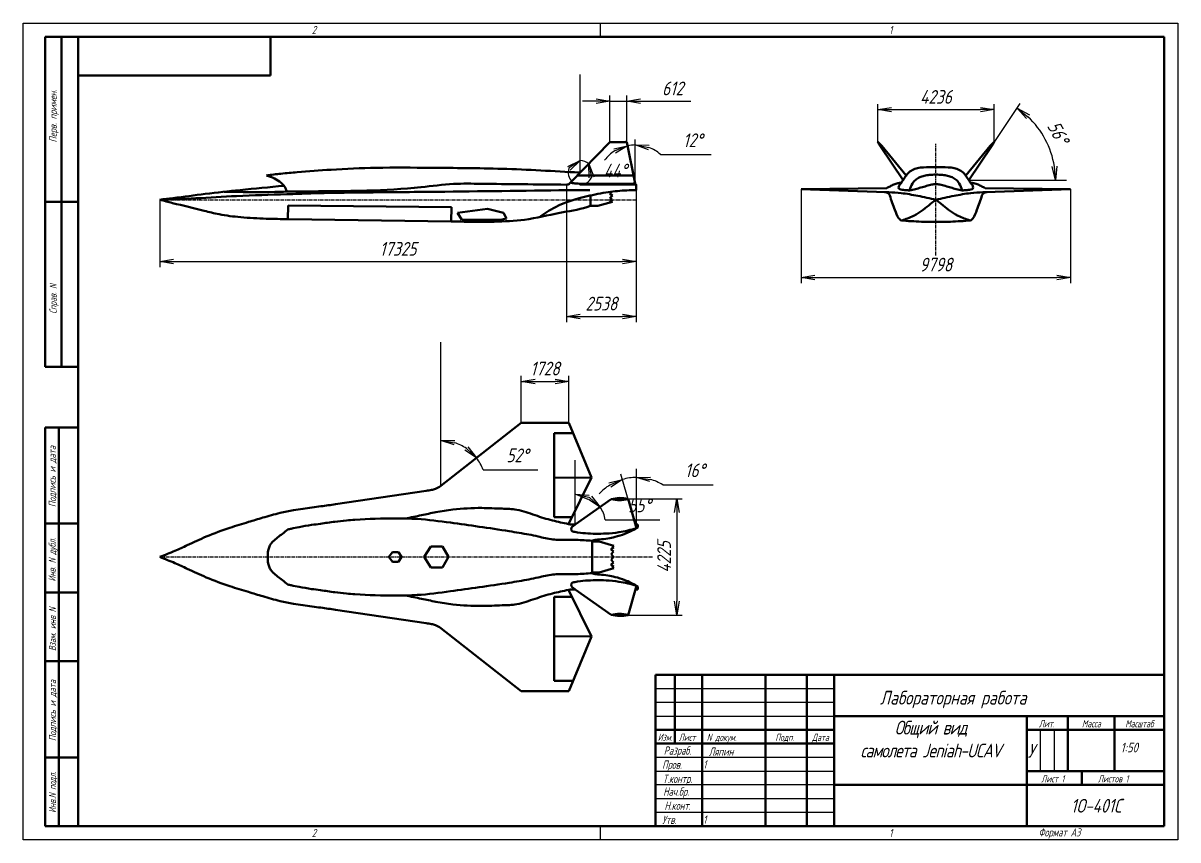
# Model space of a CAD drawing. Header units: millimetres. Extents: x 0 to 1932156, y -475559 to 1027176.
# Drawn here: x 5991.7 to 6411.7, y 36636.8 to 36933.8 of the extents above; entities that cross this region are included whole.
import ezdxf
from ezdxf.enums import TextEntityAlignment as Align

# ---------------------------------------------------------------- set-up
doc = ezdxf.new("R2010")
doc.units = ezdxf.units.MM
doc.linetypes.add('CENTER', pattern=[2, 1.25, -0.25, 0.25, -0.25])
for name, color, linetype, lineweight in [('_axes (Оси)', 6, 'CENTER', 30), ('_basic (Основной)', 4, 'Continuous', 60), ('_contour (Тонкий)', 7, 'Continuous', 30), ('_remote (Тонкий)', 9, 'Continuous', 30), ('_text (Надписи)', 2, 'Continuous', 30)]:
    doc.layers.add(name, color=color, linetype=linetype, lineweight=lineweight)
doc.styles.add('ESKD', font='eskd.shx', dxfattribs={"oblique": 15, "height": 5})
doc.dimstyles.new('ESKD', dxfattribs={"dimtxt": 5, "dimasz": 5, "dimexe": 2, "dimexo": 0, "dimgap": 2, "dimtad": 1, "dimtoh": 1, "dimzin": 12, "dimdsep": 46, "dimtxsty": 'ESKD', "dimblk1": 'OPEN', "dimblk2": 'OPEN', "dimsah": 1, "dimcen": 5, "dimclrd": 256, "dimclre": 256, "dimclrt": 2, "dimadec": 0, "dimazin": 0, "dimtfac": 1, "dimtmove": 0, "dimatfit": 3, "dimldrblk": 'OPEN', "dimfxl": 1, "dimtolj": 1, "dimtzin": 12, "dimlwd": -1, "dimlwe": -1, "dimarcsym": 0})

# ---------------------------------------------------------------- blocks, each defined once
blk = doc.blocks.new('_OPEN')
at = {"color": 0, "linetype": 'ByBlock'}
for p, q in [((-1, 0.167), (0, 0)), ((0, 0), (-1, -0.167)), ((0, 0), (-1, 0))]:
    blk.add_line(p, q, dxfattribs=at)
blk = doc.blocks.new('*D205')
at = {"layer": '_contour (Тонкий)', "transparency": 33554687}
for p, q in [((6214.72, 36873.12), (6214.72, 36845.11)), ((6041.47, 36869.61), (6041.47, 36845.11)), ((6046.47, 36847.11), (6209.72, 36847.11))]:
    blk.add_line(p, q, dxfattribs=at)
at = {"layer": 'Defpoints', "color": 0, "transparency": 33554687}
for p in [(6214.72, 36873.12), (6041.47, 36869.61), (6214.72, 36847.11)]:
    blk.add_point(p, dxfattribs=at)
at = {"layer": '_contour (Тонкий)', "transparency": 33554687, "xscale": 5, "yscale": 5, "zscale": 5, "rotation": 180}
blk.add_blockref('_OPEN', (6041.47, 36847.11), dxfattribs=at)
at = {"layer": '_contour (Тонкий)', "transparency": 33554687, "xscale": 5, "yscale": 5, "zscale": 5}
blk.add_blockref('_OPEN', (6214.72, 36847.11), dxfattribs=at)
at = {"layer": '_contour (Тонкий)', "color": 2, "transparency": 33554687, "insert": (6128.1, 36851.74), "char_height": 5, "attachment_point": 5, "style": 'ESKD'}
blk.add_mtext('\\A1;17325', dxfattribs=at)
blk = doc.blocks.new('*D206')
at = {"layer": '_contour (Тонкий)', "transparency": 33554687}
for p, q in [((6189.34, 36875.07), (6189.34, 36825.11)), ((6214.72, 36847.11), (6214.72, 36825.11)), ((6194.34, 36827.11), (6209.72, 36827.11))]:
    blk.add_line(p, q, dxfattribs=at)
at = {"layer": 'Defpoints', "color": 0, "transparency": 33554687}
for p in [(6189.34, 36875.07), (6214.72, 36847.11), (6214.72, 36827.11)]:
    blk.add_point(p, dxfattribs=at)
at = {"layer": '_contour (Тонкий)', "transparency": 33554687, "xscale": 5, "yscale": 5, "zscale": 5, "rotation": 180}
blk.add_blockref('_OPEN', (6189.34, 36827.11), dxfattribs=at)
at = {"layer": '_contour (Тонкий)', "transparency": 33554687, "xscale": 5, "yscale": 5, "zscale": 5}
blk.add_blockref('_OPEN', (6214.72, 36827.11), dxfattribs=at)
at = {"layer": '_contour (Тонкий)', "color": 2, "transparency": 33554687, "insert": (6202.03, 36831.82), "char_height": 5, "attachment_point": 5, "style": 'ESKD'}
blk.add_mtext('\\A1;2538', dxfattribs=at)
blk = doc.blocks.new('*D209')
at = {"layer": '_contour (Тонкий)', "transparency": 33554687}
for p, q in [((6302.52, 36890.68), (6302.52, 36904.36)), ((6307.52, 36902.36), (6339.88, 36902.36)), ((6344.88, 36890.68), (6344.88, 36904.36))]:
    blk.add_line(p, q, dxfattribs=at)
at = {"layer": 'Defpoints', "color": 0, "transparency": 33554687}
for p in [(6344.88, 36902.36), (6302.52, 36890.68), (6344.88, 36890.68)]:
    blk.add_point(p, dxfattribs=at)
at = {"layer": '_contour (Тонкий)', "transparency": 33554687, "xscale": 5, "yscale": 5, "zscale": 5, "rotation": 180}
blk.add_blockref('_OPEN', (6302.52, 36902.36), dxfattribs=at)
at = {"layer": '_contour (Тонкий)', "transparency": 33554687, "xscale": 5, "yscale": 5, "zscale": 5}
blk.add_blockref('_OPEN', (6344.88, 36902.36), dxfattribs=at)
at = {"layer": '_contour (Тонкий)', "color": 2, "transparency": 33554687, "insert": (6323.7, 36906.99), "char_height": 5, "attachment_point": 5, "style": 'ESKD'}
blk.add_mtext('\\A1;4236', dxfattribs=at)
blk = doc.blocks.new('*D212')
at = {"layer": '_contour (Тонкий)', "transparency": 33554687}
for p, q in [((6274.71, 36873.4), (6274.71, 36839.3)), ((6372.69, 36873.4), (6372.69, 36839.3)), ((6279.71, 36841.3), (6367.69, 36841.3))]:
    blk.add_line(p, q, dxfattribs=at)
at = {"layer": 'Defpoints', "color": 0, "transparency": 33554687}
for p in [(6274.71, 36873.4), (6372.69, 36873.4), (6372.69, 36841.3)]:
    blk.add_point(p, dxfattribs=at)
at = {"layer": '_contour (Тонкий)', "transparency": 33554687, "xscale": 5, "yscale": 5, "zscale": 5, "rotation": 180}
blk.add_blockref('_OPEN', (6274.71, 36841.3), dxfattribs=at)
at = {"layer": '_contour (Тонкий)', "transparency": 33554687, "xscale": 5, "yscale": 5, "zscale": 5}
blk.add_blockref('_OPEN', (6372.69, 36841.3), dxfattribs=at)
at = {"layer": '_contour (Тонкий)', "color": 2, "transparency": 33554687, "insert": (6323.7, 36846), "char_height": 5, "attachment_point": 5, "style": 'ESKD'}
blk.add_mtext('\\A1;9798', dxfattribs=at)
blk = doc.blocks.new('*D215')
at = {"layer": '_contour (Тонкий)', "transparency": 33554687}
for p, q in [((6211.72, 36760.82), (6231.43, 36760.82)), ((6229.43, 36755.82), (6229.43, 36723.57)), ((6211.72, 36718.57), (6231.43, 36718.57))]:
    blk.add_line(p, q, dxfattribs=at)
at = {"layer": 'Defpoints', "color": 0, "transparency": 33554687}
for p in [(6211.72, 36760.82), (6211.72, 36718.57), (6229.43, 36718.57)]:
    blk.add_point(p, dxfattribs=at)
at = {"layer": '_contour (Тонкий)', "transparency": 33554687, "xscale": 5, "yscale": 5, "zscale": 5}
for p, rotation in [((6229.43, 36760.82), 90), ((6229.43, 36718.57), 270)]:
    blk.add_blockref('_OPEN', p, dxfattribs=dict(at, rotation=rotation))
at = {"layer": '_contour (Тонкий)', "color": 2, "transparency": 33554687, "insert": (6224.83, 36739.7), "char_height": 5, "attachment_point": 5, "rotation": 90, "style": 'ESKD'}
blk.add_mtext('\\A1;4225', dxfattribs=at)
blk = doc.blocks.new('*D218')
at = {"layer": '_contour (Тонкий)', "transparency": 33554687}
for p, q in [((6172.9, 36788.53), (6172.9, 36805.53)), ((6190.18, 36788.53), (6190.18, 36805.53)), ((6177.9, 36803.53), (6185.18, 36803.53))]:
    blk.add_line(p, q, dxfattribs=at)
at = {"layer": 'Defpoints', "color": 0, "transparency": 33554687}
for p in [(6190.18, 36803.53), (6172.9, 36788.53), (6190.18, 36788.53)]:
    blk.add_point(p, dxfattribs=at)
at = {"layer": '_contour (Тонкий)', "transparency": 33554687, "xscale": 5, "yscale": 5, "zscale": 5, "rotation": 180}
blk.add_blockref('_OPEN', (6172.9, 36803.53), dxfattribs=at)
at = {"layer": '_contour (Тонкий)', "transparency": 33554687, "xscale": 5, "yscale": 5, "zscale": 5}
blk.add_blockref('_OPEN', (6190.18, 36803.53), dxfattribs=at)
at = {"layer": '_contour (Тонкий)', "color": 2, "transparency": 33554687, "insert": (6181.54, 36808.21), "char_height": 5, "attachment_point": 5, "style": 'ESKD'}
blk.add_mtext('\\A1;1728', dxfattribs=at)
blk = doc.blocks.new('*D221')
at = {"layer": '_contour (Тонкий)', "transparency": 33554687}
for p, q in [((6200.16, 36905.48), (6195.16, 36905.48)), ((6205.16, 36890.48), (6205.16, 36907.48)), ((6205.16, 36905.48), (6211.28, 36905.48)), ((6211.28, 36890.48), (6211.28, 36907.48)), ((6216.28, 36905.48), (6234.62, 36905.48))]:
    blk.add_line(p, q, dxfattribs=at)
at = {"layer": 'Defpoints', "color": 0, "transparency": 33554687}
for p in [(6211.28, 36905.48), (6205.16, 36890.48), (6211.28, 36890.48)]:
    blk.add_point(p, dxfattribs=at)
at = {"layer": '_contour (Тонкий)', "transparency": 33554687, "xscale": 5, "yscale": 5, "zscale": 5}
blk.add_blockref('_OPEN', (6205.16, 36905.48), dxfattribs=at)
at = {"layer": '_contour (Тонкий)', "transparency": 33554687, "xscale": 5, "yscale": 5, "zscale": 5, "rotation": 180}
blk.add_blockref('_OPEN', (6211.28, 36905.48), dxfattribs=at)
at = {"layer": '_contour (Тонкий)', "color": 2, "transparency": 33554687, "insert": (6227.95, 36910.08), "char_height": 5, "attachment_point": 5, "style": 'ESKD'}
blk.add_mtext('\\A1;612', dxfattribs=at)
blk = doc.blocks.new('*D222')
at = {"layer": '_contour (Тонкий)', "transparency": 33554687}
for p, q in [((6343.9, 36888.98), (6354.37, 36904.54)), ((6350.47, 36876.71), (6369.19, 36876.71))]:
    blk.add_line(p, q, dxfattribs=at)
blk.add_arc((6335.65, 36876.71), 31.54, 9.0931, 46.9753, dxfattribs=at)
at = {"layer": '_contour (Тонкий)', "transparency": 33554687, "xscale": 5, "yscale": 5, "zscale": 5}
for p, rotation in [((6353.25, 36902.88), 141.5218392590569), ((6367.19, 36876.71), 274.5465347212844)]:
    blk.add_blockref('_OPEN', p, dxfattribs=dict(at, rotation=rotation))
at = {"layer": '_contour (Тонкий)', "color": 2, "transparency": 33554687, "insert": (6368.14, 36894.01), "char_height": 5, "attachment_point": 5, "rotation": 298.0342, "style": 'ESKD'}
blk.add_mtext('\\A1;56%%d', dxfattribs=at)
blk = doc.blocks.new('*D223')
at = {"layer": '_contour (Тонкий)', "transparency": 33554687}
for p, q in [((6194.37, 36879.68), (6194.37, 36885.88)), ((6194.53, 36879.62), (6198.86, 36884.05)), ((6194.21, 36875.04), (6215.07, 36875.04))]:
    blk.add_line(p, q, dxfattribs=at)
for start, end in [(158.9124, 227.8249), (45.6324, 90), (267.8075, 336.7199)]:
    blk.add_arc((6194.37, 36879.46), 4.42, start, end, dxfattribs=at)
at = {"layer": '_contour (Тонкий)', "transparency": 33554687, "xscale": 5, "yscale": 5, "zscale": 5}
for p, rotation in [((6194.37, 36883.88), 34.45621698751221), ((6197.46, 36882.62), 101.1761427981095)]:
    blk.add_blockref('_OPEN', p, dxfattribs=dict(at, rotation=rotation))
at = {"layer": '_contour (Тонкий)', "color": 2, "transparency": 33554687, "insert": (6207.14, 36880.21), "char_height": 5, "attachment_point": 5, "style": 'ESKD'}
blk.add_mtext('\\A1;44%%d', dxfattribs=at)
blk = doc.blocks.new('*D224')
at = {"layer": '_contour (Тонкий)', "transparency": 33554687}
for p, q in [((6214.23, 36876.17), (6211.13, 36891.18)), ((6214.37, 36876.18), (6214.37, 36891.51)), ((6223.59, 36886.06), (6241.95, 36886.06))]:
    blk.add_line(p, q, dxfattribs=at)
for start, end in [(90, 101.6557), (48.9325, 69.4663), (122.1895, 142.7232)]:
    blk.add_arc((6214.37, 36875.48), 14.03, start, end, dxfattribs=at)
at = {"layer": '_contour (Тонкий)', "transparency": 33554687, "xscale": 5, "yscale": 5, "zscale": 5}
for p, rotation in [((6211.54, 36889.22), 21.92260021602141), ((6214.37, 36889.51), 169.7331289301218)]:
    blk.add_blockref('_OPEN', p, dxfattribs=dict(at, rotation=rotation))
at = {"layer": '_contour (Тонкий)', "color": 2, "transparency": 33554687, "insert": (6235.27, 36891.23), "char_height": 5, "attachment_point": 5, "style": 'ESKD'}
blk.add_mtext('\\A1;12%%d', dxfattribs=at)
blk = doc.blocks.new('*D225')
at = {"layer": '_contour (Тонкий)', "transparency": 33554687}
for p, q in [((6192.55, 36752.08), (6192.55, 36764.55)), ((6193, 36751.84), (6203.23, 36758.99)), ((6203.45, 36753.2), (6223.31, 36753.2))]:
    blk.add_line(p, q, dxfattribs=at)
for start, end in [(61.1727, 63.7904), (8.7535, 34.9631)]:
    blk.add_arc((6192.55, 36751.53), 11.03, start, end, dxfattribs=at)
at = {"layer": '_contour (Тонкий)', "transparency": 33554687, "xscale": 5, "yscale": 5, "zscale": 5}
for p, rotation in [((6192.55, 36762.55), 166.8952018468211), ((6201.59, 36757.85), 318.0678832730409)]:
    blk.add_blockref('_OPEN', p, dxfattribs=dict(at, rotation=rotation))
at = {"layer": '_contour (Тонкий)', "color": 2, "transparency": 33554687, "insert": (6215.88, 36758.47), "char_height": 5, "attachment_point": 5, "style": 'ESKD'}
blk.add_mtext('\\A1;55%%d', dxfattribs=at)
blk = doc.blocks.new('*D226')
at = {"layer": '_contour (Тонкий)', "transparency": 33554687}
for p, q in [((6214.56, 36751.03), (6209.12, 36769.79)), ((6214.81, 36751.06), (6214.81, 36770.6)), ((6224.36, 36765.94), (6242.72, 36765.94))]:
    blk.add_line(p, q, dxfattribs=at)
for start, end in [(90, 106.1547), (58.8686, 74.4343), (121.7204, 137.2861)]:
    blk.add_arc((6214.81, 36750.14), 18.46, start, end, dxfattribs=at)
at = {"layer": '_contour (Тонкий)', "transparency": 33554687, "xscale": 5, "yscale": 5, "zscale": 5}
for p, rotation in [((6209.68, 36767.87), 23.93757911955054), ((6214.81, 36768.6), 172.2171455192937)]:
    blk.add_blockref('_OPEN', p, dxfattribs=dict(at, rotation=rotation))
at = {"layer": '_contour (Тонкий)', "color": 2, "transparency": 33554687, "insert": (6236.04, 36771.21), "char_height": 5, "attachment_point": 5, "style": 'ESKD'}
blk.add_mtext('\\A1;16%%d', dxfattribs=at)
blk = doc.blocks.new('*D228')
at = {"layer": '_contour (Тонкий)', "transparency": 33554687}
for p, q in [((6143.68, 36766.41), (6143.68, 36784.01)), ((6144.33, 36766.09), (6158.17, 36776.97)), ((6159.05, 36771.38), (6178.92, 36771.38))]:
    blk.add_line(p, q, dxfattribs=at)
for start, end in [(55.6478, 72.4942), (20.6363, 38.142)]:
    blk.add_arc((6143.68, 36765.58), 16.43, start, end, dxfattribs=at)
at = {"layer": '_contour (Тонкий)', "transparency": 33554687, "xscale": 5, "yscale": 5, "zscale": 5}
for p, rotation in [((6143.68, 36782.01), 171.2471226855186), ((6156.6, 36775.73), 316.8949250072977)]:
    blk.add_blockref('_OPEN', p, dxfattribs=dict(at, rotation=rotation))
at = {"layer": '_contour (Тонкий)', "color": 2, "transparency": 33554687, "insert": (6171.49, 36776.65), "char_height": 5, "attachment_point": 5, "style": 'ESKD'}
blk.add_mtext('\\A1;52%%d', dxfattribs=at)

msp = doc.modelspace()

# ---------------------------------------------------------------- linework, layer by layer
at = {"layer": '_axes (Оси)', "transparency": 33554687}
for p, q in [((6323.697, 36849.348), (6323.697, 36889.877)), ((6041.47, 36869.613), (6214.805, 36869.613)), ((6041.47, 36739.696), (6220.635, 36739.696))]:
    msp.add_line(p, q, dxfattribs=at)
at = {"layer": '_basic (Основной)', "transparency": 33554687}
for p, q in [((5999.714, 36928.823), (6011.714, 36928.823)), ((5999.714, 36808.823), (5999.714, 36928.823)), ((6005.714, 36928.823), (6005.714, 36808.823)), ((6011.714, 36641.823), (6011.714, 36928.823)), ((6011.714, 36928.823), (6406.714, 36928.823)), ((6081.714, 36914.823), (6081.714, 36928.823)), ((6406.714, 36928.823), (6406.714, 36641.823)), ((6011.714, 36914.823), (6081.714, 36914.823)), ((6190.819, 36875.823), (6205.156, 36890.481)), ((6205.156, 36890.481), (6211.278, 36890.481)), ((6211.278, 36890.481), (6214.371, 36875.483)), ((6302.519, 36890.68), (6303.494, 36888.976)), ((6302.519, 36890.68), (6303.982, 36889.187)), ((6303.494, 36888.976), (6311.747, 36876.709)), ((6303.982, 36889.187), (6312.87, 36878.387)), ((6343.413, 36889.187), (6334.525, 36878.387)), ((6343.901, 36888.976), (6335.648, 36876.709)), ((6344.876, 36890.68), (6343.413, 36889.187)), ((6344.876, 36890.68), (6343.901, 36888.976)), ((6193.314, 36878.374), (6213.775, 36878.374)), ((6189.52, 36873.099), (6197.863, 36873.099)), ((6205.079, 36871.713), (6205.869, 36872.532)), ((6214.371, 36875.483), (6214.72, 36875.058)), ((6214.72, 36875.058), (6214.72, 36873.12)), ((6305.808, 36873.843), (6274.71, 36873.398)), ((6274.71, 36873.398), (6305.521, 36872.385)), ((6341.587, 36873.843), (6372.685, 36873.398)), ((6372.685, 36873.398), (6341.874, 36872.385)), ((5999.714, 36868.823), (6011.714, 36868.823)), ((6198.041, 36867.322), (6198.041, 36871.126)), ((6200.766, 36867.322), (6206.021, 36868.877)), ((6205.022, 36869.145), (6205.988, 36869.698)), ((6206.021, 36868.877), (6205.022, 36869.145)), ((6206.059, 36871.16), (6205.079, 36871.713)), ((6205.15, 36870.124), (6206.059, 36871.16)), ((6205.988, 36869.698), (6205.15, 36870.124)), ((6088.084, 36867.511), (6088.009, 36862.535)), ((6147.467, 36866.939), (6088.084, 36867.511)), ((6147.467, 36866.939), (6147.387, 36861.645)), ((6160.612, 36866.3), (6149.648, 36864.834)), ((6149.648, 36864.834), (6151.298, 36862.233)), ((6166.479, 36864.798), (6160.612, 36866.3)), ((6167.58, 36862.819), (6166.479, 36864.798)), ((6198.041, 36867.322), (6200.766, 36867.322)), ((6088.284, 36862.531), (6147.414, 36861.645)), ((6151.298, 36862.233), (6165.343, 36862.233)), ((6165.343, 36862.233), (6167.58, 36862.819)), ((5999.714, 36808.823), (6011.714, 36808.823)), ((6143.68, 36765.585), (6172.902, 36788.533)), ((6172.902, 36788.533), (6190.179, 36788.533)), ((6190.179, 36788.533), (6198.436, 36768.559)), ((6011.714, 36786.823), (5999.714, 36786.823)), ((5999.714, 36641.823), (5999.714, 36786.823)), ((6004.714, 36786.823), (6004.714, 36641.823)), ((6184.892, 36784.742), (6184.892, 36754.213)), ((6184.892, 36784.742), (6191.746, 36784.742)), ((6184.892, 36768.453), (6198.436, 36768.559)), ((6198.436, 36768.559), (6190.085, 36751.661)), ((6105.391, 36758.891), (6138.361, 36763.784)), ((6192.551, 36751.527), (6205.641, 36760.68)), ((6211.719, 36760.822), (6214.814, 36750.14)), ((6184.892, 36754.213), (6191.346, 36754.213)), ((5999.714, 36751.823), (6011.714, 36751.823)), ((6215.269, 36751.5), (6214.419, 36751.5)), ((6214.814, 36750.14), (6215.269, 36750.383)), ((6215.269, 36750.383), (6215.269, 36751.5)), ((6139.958, 36743.527), (6137.537, 36739.696)), ((6144.273, 36743.527), (6139.958, 36743.527)), ((6146.475, 36739.696), (6144.273, 36743.527)), ((6198.627, 36745.587), (6198.627, 36739.696)), ((6198.627, 36745.346), (6201.178, 36745.346)), ((6201.178, 36745.346), (6206.577, 36743.744)), ((6206.507, 36743.152), (6205.515, 36742.543)), ((6205.515, 36742.543), (6206.455, 36741.689)), ((6206.455, 36741.689), (6205.544, 36740.686)), ((6206.577, 36743.744), (6205.933, 36743.466)), ((6205.933, 36743.466), (6206.507, 36743.152)), ((6126.058, 36741.448), (6124.686, 36739.696)), ((6126.058, 36737.944), (6124.686, 36739.696)), ((6128.231, 36741.448), (6126.058, 36741.448)), ((6128.231, 36737.944), (6126.058, 36737.944)), ((6129.317, 36739.696), (6128.231, 36741.448)), ((6129.317, 36739.696), (6128.231, 36737.944)), ((6139.958, 36735.865), (6137.537, 36739.696)), ((6146.475, 36739.696), (6144.273, 36735.865)), ((6198.627, 36733.805), (6198.627, 36739.696)), ((6205.515, 36736.849), (6206.455, 36737.703)), ((6205.544, 36740.686), (6206.484, 36739.696)), ((6205.544, 36738.706), (6206.484, 36739.696)), ((6206.455, 36737.703), (6205.544, 36738.706)), ((6144.273, 36735.865), (6139.958, 36735.865)), ((6198.627, 36734.046), (6201.178, 36734.046)), ((6201.178, 36734.046), (6206.577, 36735.648)), ((6206.507, 36736.24), (6205.515, 36736.849)), ((6205.933, 36735.926), (6206.507, 36736.24)), ((6206.577, 36735.648), (6205.933, 36735.926)), ((6211.719, 36718.57), (6214.814, 36729.252)), ((6214.814, 36729.252), (6215.269, 36729.009)), ((6215.269, 36729.009), (6215.269, 36727.892)), ((6011.714, 36726.823), (5999.714, 36726.823)), ((6184.892, 36694.65), (6184.892, 36725.179)), ((6184.892, 36725.179), (6191.346, 36725.179)), ((6198.436, 36710.833), (6190.085, 36727.731)), ((6192.551, 36727.865), (6205.641, 36718.712)), ((6215.269, 36727.892), (6214.419, 36727.892)), ((6105.391, 36720.501), (6138.361, 36715.608)), ((6143.68, 36713.807), (6172.902, 36690.859)), ((6184.892, 36710.939), (6198.436, 36710.833)), ((6190.179, 36690.859), (6198.436, 36710.833)), ((5999.714, 36701.823), (6011.714, 36701.823)), ((6286.714, 36641.823), (6286.714, 36696.823)), ((6184.892, 36694.65), (6191.746, 36694.65)), ((6172.902, 36690.859), (6190.179, 36690.859)), ((6011.714, 36666.823), (5999.714, 36666.823)), ((5999.714, 36641.823), (6011.714, 36641.823)), ((6406.714, 36641.823), (6011.714, 36641.823))]:
    msp.add_line(p, q, dxfattribs=at)
at = {"layer": '_basic (Основной)', "linetype": 'Continuous', "transparency": 33554687}
for p, q in [((6221.714, 36696.823), (6406.714, 36696.823)), ((6221.714, 36641.823), (6221.714, 36696.823)), ((6228.714, 36671.823), (6228.714, 36696.823)), ((6238.714, 36696.823), (6238.714, 36641.823)), ((6261.714, 36641.823), (6261.714, 36696.823)), ((6276.714, 36696.823), (6276.714, 36641.823)), ((6406.714, 36681.823), (6286.714, 36681.823)), ((6356.714, 36681.823), (6356.714, 36641.823)), ((6371.714, 36681.823), (6371.714, 36661.823)), ((6388.714, 36661.823), (6388.714, 36681.823)), ((6286.714, 36676.823), (6221.714, 36676.823)), ((6356.714, 36676.823), (6406.714, 36676.823)), ((6221.714, 36671.823), (6286.714, 36671.823)), ((6406.714, 36661.823), (6356.714, 36661.823)), ((6376.714, 36656.823), (6376.714, 36661.823)), ((6286.714, 36656.823), (6406.714, 36656.823))]:
    msp.add_line(p, q, dxfattribs=at)
at = {"layer": '_basic (Основной)', "transparency": 33554687}
for points, knots in [([(6080.238, 36878.44), (6081.992, 36878.66), (6085.704, 36879.126), (6093.528, 36879.806), (6105.043, 36880.663), (6121.233, 36881.409), (6141.991, 36881.17), (6166.668, 36881.054), (6184.69, 36880.017), (6194.057, 36879.477)], [0, 0, 0, 0, 397.6232882, 841.6134276, 1766.8448192, 2995.8683909, 4486.5198794, 6436.691175, 8547.3815999, 8547.3815999, 8547.3815999, 8547.3815999]), ([(6323.697, 36881.491), (6322.2, 36881.482), (6319.959, 36881.468), (6317.059, 36881.179), (6315.031, 36880.48), (6312.889, 36878.778), (6311.777, 36876.578), (6310.69, 36875.259), (6310.43, 36874.943)], [0, 0, 0, 0, 337.021132, 504.0672762, 653.6636831, 813.1165167, 1105.8378047, 1197.6740879, 1197.6740879, 1197.6740879, 1197.6740879]), ([(6323.697, 36881.491), (6325.195, 36881.482), (6327.436, 36881.468), (6330.336, 36881.179), (6332.364, 36880.48), (6334.506, 36878.778), (6335.618, 36876.578), (6336.705, 36875.259), (6336.965, 36874.943)], [0, 0, 0, 0, 337.021132, 504.0672762, 653.6636831, 813.1165167, 1105.8378047, 1197.6740879, 1197.6740879, 1197.6740879, 1197.6740879]), ([(6087.537, 36872.546), (6087.434, 36872.965), (6087.122, 36874.224), (6085.508, 36875.905), (6083.122, 36877.457), (6081.232, 36878.101), (6080.238, 36878.44)], [0, 0, 0, 0, 96.2096747, 289.0193804, 500.9330425, 735.9447388, 735.9447388, 735.9447388, 735.9447388]), ([(6323.697, 36878.727), (6322.894, 36878.719), (6321.469, 36878.705), (6319.495, 36878.345), (6317.787, 36877.835), (6316.277, 36876.913), (6314.87, 36875.308), (6314.4, 36873.848), (6314.113, 36872.959)], [0, 0, 0, 0, 180.4282935, 320.0790232, 450.1799541, 579.4000273, 712.8585125, 920.4980314, 920.4980314, 920.4980314, 920.4980314]), ([(6323.697, 36878.727), (6324.501, 36878.719), (6325.926, 36878.705), (6327.9, 36878.345), (6329.608, 36877.835), (6331.118, 36876.913), (6332.525, 36875.308), (6332.995, 36873.848), (6333.282, 36872.959)], [0, 0, 0, 0, 180.4282935, 320.0790232, 450.1799541, 579.4000273, 712.8585125, 920.4980314, 920.4980314, 920.4980314, 920.4980314]), ([(6041.47, 36869.613), (6043.048, 36869.804), (6048.557, 36870.472), (6058.272, 36871.788), (6071.717, 36873.267), (6081.24, 36874.165), (6086.528, 36874.663)], [0, 0, 0, 0, 357.4988682, 1248.5382719, 2205.8034807, 3400.7276351, 3400.7276351, 3400.7276351, 3400.7276351]), ([(6087.537, 36872.546), (6086.109, 36872.497), (6078.563, 36872.238), (6071.012, 36872.386), (6064.89, 36872.506)], [0, 0, 0, 0, 321.4470824, 1698.7106467, 1698.7106467, 1698.7106467, 1698.7106467]), ([(6087.537, 36872.546), (6089.474, 36872.567), (6099.212, 36872.672), (6115.522, 36872.703), (6133.854, 36873.668), (6147.628, 36875.589), (6159.935, 36875.358), (6173.614, 36875.23), (6183.968, 36875.127), (6189.342, 36875.074)], [0, 0, 0, 0, 435.6858933, 2191.2837752, 3669.4452416, 4563.2453379, 5313.6153268, 6433.8427592, 7643.0308755, 7643.0308755, 7643.0308755, 7643.0308755]), ([(6087.608, 36871.594), (6090.528, 36871.7), (6099.921, 36872.041), (6118.108, 36872.288), (6149.16, 36872.521), (6173.734, 36872.873), (6189.52, 36873.099)], [0, 0, 0, 0, 657.4400366, 2114.7506222, 4092.280827, 7644.3849399, 7644.3849399, 7644.3849399, 7644.3849399]), ([(6214.72, 36873.12), (6213.569, 36873.092), (6210.182, 36873.01), (6204.193, 36872.425), (6195.462, 36870.652), (6186.675, 36868.161), (6181.383, 36864.57), (6179.477, 36863.276)], [0, 0, 0, 0, 259.0672986, 762.2538134, 1350.2869748, 2267.5728346, 2783.7210486, 2783.7210486, 2783.7210486, 2783.7210486]), ([(6189.342, 36875.074), (6189.533, 36875.087), (6190.11, 36875.127), (6190.534, 36875.544), (6190.819, 36875.823)], [0, 0, 0, 0, 42.0043612, 127.4567749, 127.4567749, 127.4567749, 127.4567749]), ([(6190.819, 36875.823), (6191.328, 36875.718), (6192.572, 36875.461), (6195.193, 36875.396), (6199.648, 36875.436), (6205.524, 36875.407), (6210.304, 36875.436), (6213.186, 36875.412), (6213.905, 36875.455), (6214.371, 36875.483)], [0, 0, 0, 0, 116.700032, 285.4493138, 587.773395, 1120.2991316, 1606.855176, 1663.540262, 1768.6776806, 1768.6776806, 1768.6776806, 1768.6776806]), ([(6323.697, 36861.511), (6323.355, 36861.511), (6321.909, 36861.513), (6319.221, 36861.47), (6315.571, 36861.798), (6312.786, 36861.873), (6310.824, 36862.106), (6309.653, 36863.503), (6308.593, 36866.592), (6307.385, 36869.455), (6306.878, 36871.424), (6306.735, 36871.715), (6306.117, 36872.098), (6305.531, 36872.266), (6305.063, 36872.4)], [0, 0, 0, 0, 77.1432291, 325.148915, 605.4336354, 895.5505797, 967.2508389, 1029.4289529, 1287.2285861, 1702.7187817, 1724.0714661, 1745.9723094, 1773.3185446, 1883.042334, 1883.042334, 1883.042334, 1883.042334]), ([(6305.521, 36872.385), (6305.876, 36872.37), (6307.719, 36872.292), (6311.607, 36872.037), (6317.309, 36871.011), (6321.503, 36870.093), (6323.697, 36869.613)], [0, 0, 0, 0, 79.8584857, 415.1259366, 875.6482391, 1381.2688708, 1381.2688708, 1381.2688708, 1381.2688708]), ([(6311.163, 36875.863), (6310.729, 36875.77), (6309.788, 36875.566), (6308.352, 36875.219), (6307.087, 36874.436), (6306.221, 36874.035), (6305.808, 36873.843)], [0, 0, 0, 0, 99.9202709, 217.0807175, 329.2444842, 431.8756216, 431.8756216, 431.8756216, 431.8756216]), ([(6310.43, 36874.943), (6310.346, 36874.779), (6310.146, 36874.387), (6310.058, 36873.502), (6311.387, 36873.161), (6312.625, 36873.147), (6313.681, 36873.014), (6314.113, 36872.959)], [0, 0, 0, 0, 42.5714873, 101.4925879, 163.7689968, 303.668564, 400.5304978, 400.5304978, 400.5304978, 400.5304978]), ([(6323.697, 36875.238), (6323.211, 36875.22), (6322.043, 36875.176), (6320.266, 36874.577), (6318.274, 36874.066), (6316.257, 36873.372), (6314.847, 36873.101), (6314.113, 36872.959)], [0, 0, 0, 0, 109.06695, 261.9097312, 418.1115593, 572.7515048, 740.7221878, 740.7221878, 740.7221878, 740.7221878]), ([(6323.697, 36875.238), (6324.184, 36875.22), (6325.352, 36875.176), (6327.129, 36874.577), (6329.121, 36874.066), (6331.138, 36873.372), (6332.548, 36873.101), (6333.282, 36872.959)], [0, 0, 0, 0, 109.06695, 261.9097312, 418.1115593, 572.7515048, 740.7221878, 740.7221878, 740.7221878, 740.7221878]), ([(6323.697, 36861.511), (6324.04, 36861.511), (6325.486, 36861.513), (6328.174, 36861.47), (6331.824, 36861.798), (6334.609, 36861.873), (6336.571, 36862.106), (6337.742, 36863.503), (6338.802, 36866.592), (6340.01, 36869.455), (6340.517, 36871.424), (6340.66, 36871.715), (6341.278, 36872.098), (6341.864, 36872.266), (6342.332, 36872.4)], [0, 0, 0, 0, 77.1432291, 325.148915, 605.4336354, 895.5505797, 967.2508389, 1029.4289529, 1287.2285861, 1702.7187817, 1724.0714661, 1745.9723094, 1773.3185446, 1883.042334, 1883.042334, 1883.042334, 1883.042334]), ([(6341.874, 36872.385), (6341.519, 36872.37), (6339.676, 36872.292), (6335.788, 36872.037), (6330.086, 36871.011), (6325.892, 36870.093), (6323.697, 36869.613)], [0, 0, 0, 0, 79.8584857, 415.1259366, 875.6482391, 1381.2688708, 1381.2688708, 1381.2688708, 1381.2688708]), ([(6336.965, 36874.943), (6337.049, 36874.779), (6337.249, 36874.387), (6337.337, 36873.502), (6336.008, 36873.161), (6334.77, 36873.147), (6333.714, 36873.014), (6333.282, 36872.959)], [0, 0, 0, 0, 42.5714873, 101.4925879, 163.7689968, 303.668564, 400.5304978, 400.5304978, 400.5304978, 400.5304978]), ([(6336.232, 36875.863), (6336.666, 36875.77), (6337.607, 36875.566), (6339.043, 36875.219), (6340.308, 36874.436), (6341.174, 36874.035), (6341.587, 36873.843)], [0, 0, 0, 0, 99.9202709, 217.0807175, 329.2444842, 431.8756216, 431.8756216, 431.8756216, 431.8756216]), ([(6041.47, 36869.613), (6045.819, 36869.766), (6055.122, 36870.093), (6070.485, 36871.094), (6081.524, 36871.417), (6087.608, 36871.594)], [0, 0, 0, 0, 978.8918397, 2094.3680098, 3463.5987666, 3463.5987666, 3463.5987666, 3463.5987666]), ([(6041.47, 36869.613), (6042.987, 36869.205), (6048.342, 36867.763), (6055.545, 36866.149), (6063.74, 36864.01), (6071.308, 36863.123), (6079.761, 36862.658), (6085.578, 36862.571), (6088.284, 36862.531)], [0, 0, 0, 0, 353.2415979, 1247.6696995, 1661.1320097, 2257.0969459, 2957.2091183, 3565.9766431, 3565.9766431, 3565.9766431, 3565.9766431]), ([(6323.697, 36869.613), (6323.251, 36869.265), (6321.947, 36868.246), (6319.737, 36866.451), (6317.507, 36864.774), (6315.347, 36863.511), (6313.452, 36862.84), (6312.058, 36862.298), (6311.405, 36862.045)], [0, 0, 0, 0, 127.3165435, 372.4200651, 640.613461, 754.3922113, 933.596051, 1091.224955, 1091.224955, 1091.224955, 1091.224955]), ([(6323.697, 36869.613), (6324.144, 36869.265), (6325.448, 36868.246), (6327.658, 36866.451), (6329.888, 36864.774), (6332.048, 36863.511), (6333.943, 36862.84), (6335.337, 36862.298), (6335.99, 36862.045)], [0, 0, 0, 0, 127.3165435, 372.4200651, 640.613461, 754.3922113, 933.596051, 1091.224955, 1091.224955, 1091.224955, 1091.224955]), ([(6147.414, 36861.645), (6148.976, 36861.636), (6154.193, 36861.61), (6163.088, 36861.517), (6174.8, 36862.04), (6185.872, 36864.788), (6193.967, 36866.007), (6197.604, 36867.181), (6198.041, 36867.322)], [0, 0, 0, 0, 351.3973594, 1173.7169041, 2003.019772, 2978.4404964, 3734.4702607, 3837.8359794, 3837.8359794, 3837.8359794, 3837.8359794]), ([(6138.361, 36763.784), (6138.996, 36763.871), (6140.107, 36764.023), (6141.974, 36764.449), (6143.03, 36765.152), (6143.68, 36765.585)], [0, 0, 0, 0, 144.4176238, 252.6830977, 426.6564275, 426.6564275, 426.6564275, 426.6564275]), ([(6041.47, 36739.696), (6043.296, 36740.424), (6046.653, 36741.763), (6052.23, 36744.318), (6058.765, 36747.451), (6066.249, 36750.149), (6073.172, 36752.265), (6079.224, 36754.121), (6084.663, 36755.644), (6089.56, 36756.701), (6094.527, 36757.404), (6099.652, 36758.047), (6103.597, 36758.627), (6105.391, 36758.891)], [0, 0, 0, 0, 442.1820735, 812.8870261, 1380.0968875, 2072.0675009, 2599.8283995, 3008.9987503, 3496.4152577, 3870.3278227, 4135.146446, 4624.7013893, 5032.4845832, 5032.4845832, 5032.4845832, 5032.4845832]), ([(6205.641, 36760.68), (6206.618, 36760.897), (6208.633, 36761.345), (6210.67, 36761), (6211.719, 36760.822)], [0, 0, 0, 0, 222.8720683, 459.7935337, 459.7935337, 459.7935337, 459.7935337]), ([(6205.641, 36760.68), (6206.627, 36760.509), (6208.661, 36760.157), (6210.679, 36760.596), (6211.719, 36760.822)], [0, 0, 0, 0, 222.8720683, 459.7935337, 459.7935337, 459.7935337, 459.7935337]), ([(6130.723, 36753.681), (6132.675, 36754.081), (6136.374, 36754.838), (6142.117, 36756.069), (6149.418, 36757.205), (6157.501, 36757.686), (6165.216, 36757.267), (6171.845, 36757.117), (6177.812, 36754.864), (6184.028, 36752.909), (6188.129, 36752.064), (6190.085, 36751.661)], [0, 0, 0, 0, 448.3183306, 849.478841, 1321.4161181, 2110.1328004, 2663.5799417, 3063.4391851, 3590.4328815, 4082.6931424, 4531.5636495, 4531.5636495, 4531.5636495, 4531.5636495]), ([(6088.057, 36749.705), (6088.455, 36749.802), (6089.784, 36750.125), (6092.653, 36750.669), (6096.188, 36751.317), (6100.547, 36751.836), (6104.737, 36752.522), (6107.884, 36752.832), (6109.285, 36752.97)], [0, 0, 0, 0, 92.2079177, 307.7231785, 656.9142057, 900.5181595, 1295.2134896, 1611.8434603, 1611.8434603, 1611.8434603, 1611.8434603]), ([(6109.285, 36752.97), (6110.327, 36753.062), (6116.287, 36753.589), (6124.881, 36753.773), (6136.486, 36753.624), (6146.578, 36752.255), (6157.731, 36750.7), (6167.266, 36749.294), (6173.31, 36748.274), (6175.701, 36747.871)], [0, 0, 0, 0, 235.3050689, 1346.1320925, 1932.1558313, 2844.4912067, 3633.4658608, 4466.9888649, 5012.6380747, 5012.6380747, 5012.6380747, 5012.6380747]), ([(6190.085, 36751.661), (6190.479, 36751.588), (6191.294, 36751.435), (6192.122, 36751.495), (6192.551, 36751.527)], [0, 0, 0, 0, 89.6197403, 185.8558349, 185.8558349, 185.8558349, 185.8558349]), ([(6192.551, 36751.527), (6192.281, 36751.334), (6191.786, 36750.979), (6191.085, 36750.349), (6190.993, 36749.066), (6193.422, 36748.612), (6197.279, 36748.119), (6202.836, 36748.094), (6209.039, 36748.617), (6212.68, 36749.577), (6214.814, 36750.14)], [0, 0, 0, 0, 74.7883419, 137.2709171, 209.2156455, 306.2414976, 601.4083174, 1162.9750274, 1512.4976334, 2007.0575137, 2007.0575137, 2007.0575137, 2007.0575137]), ([(6198.627, 36745.587), (6198.837, 36745.661), (6199.676, 36745.957), (6201.657, 36746.071), (6204.251, 36746.38), (6207.392, 36747.025), (6210.948, 36748.069), (6213.433, 36749.4), (6214.814, 36750.14)], [0, 0, 0, 0, 50.1279267, 199.6404282, 441.6000169, 639.1883069, 920.3826546, 1271.6789409, 1271.6789409, 1271.6789409, 1271.6789409]), ([(6080.733, 36739.696), (6080.735, 36740.087), (6080.741, 36740.868), (6080.785, 36741.932), (6081.139, 36743.03), (6081.536, 36744.242), (6083.294, 36746.021), (6085.503, 36747.765), (6087.369, 36749.182), (6088.057, 36749.705)], [0, 0, 0, 0, 88.1427153, 176.0886833, 237.1656256, 347.5333528, 457.5578592, 790.1231137, 984.3388406, 984.3388406, 984.3388406, 984.3388406]), ([(6175.701, 36747.871), (6176.799, 36747.63), (6179.691, 36746.997), (6183.378, 36746.122), (6188.051, 36745.802), (6192.8, 36746.024), (6196.723, 36745.73), (6198.627, 36745.587)], [0, 0, 0, 0, 253.0052787, 666.434236, 849.7296597, 1304.9279648, 1734.1159508, 1734.1159508, 1734.1159508, 1734.1159508]), ([(6041.47, 36739.696), (6043.296, 36738.968), (6046.653, 36737.629), (6052.23, 36735.074), (6058.765, 36731.941), (6066.249, 36729.243), (6073.172, 36727.127), (6079.224, 36725.271), (6084.663, 36723.748), (6089.56, 36722.691), (6094.527, 36721.988), (6099.652, 36721.345), (6103.597, 36720.765), (6105.391, 36720.501)], [0, 0, 0, 0, 442.1820735, 812.8870261, 1380.0968875, 2072.0675009, 2599.8283995, 3008.9987503, 3496.4152577, 3870.3278227, 4135.146446, 4624.7013893, 5032.4845832, 5032.4845832, 5032.4845832, 5032.4845832]), ([(6080.733, 36739.696), (6080.735, 36739.305), (6080.741, 36738.524), (6080.785, 36737.46), (6081.139, 36736.362), (6081.536, 36735.15), (6083.294, 36733.371), (6085.503, 36731.627), (6087.369, 36730.209), (6088.057, 36729.687)], [0, 0, 0, 0, 88.1427153, 176.0886833, 237.1656256, 347.5333528, 457.5578592, 790.1231137, 984.3388406, 984.3388406, 984.3388406, 984.3388406]), ([(6175.701, 36731.521), (6176.799, 36731.762), (6179.691, 36732.395), (6183.378, 36733.27), (6188.051, 36733.59), (6192.8, 36733.368), (6196.723, 36733.662), (6198.627, 36733.805)], [0, 0, 0, 0, 253.0052787, 666.434236, 849.7296597, 1304.9279648, 1734.1159508, 1734.1159508, 1734.1159508, 1734.1159508]), ([(6198.627, 36733.805), (6198.837, 36733.73), (6199.676, 36733.434), (6201.657, 36733.321), (6204.251, 36733.012), (6207.392, 36732.367), (6210.948, 36731.323), (6213.433, 36729.992), (6214.814, 36729.252)], [0, 0, 0, 0, 50.1279267, 199.6404282, 441.6000169, 639.1883069, 920.3826546, 1271.6789409, 1271.6789409, 1271.6789409, 1271.6789409]), ([(6088.057, 36729.687), (6088.455, 36729.59), (6089.784, 36729.267), (6092.653, 36728.723), (6096.188, 36728.075), (6100.547, 36727.556), (6104.737, 36726.87), (6107.884, 36726.56), (6109.285, 36726.422)], [0, 0, 0, 0, 92.2079177, 307.7231785, 656.9142057, 900.5181595, 1295.2134896, 1611.8434603, 1611.8434603, 1611.8434603, 1611.8434603]), ([(6109.285, 36726.422), (6110.327, 36726.33), (6116.287, 36725.803), (6124.881, 36725.619), (6136.486, 36725.768), (6146.578, 36727.136), (6157.731, 36728.692), (6167.266, 36730.098), (6173.31, 36731.118), (6175.701, 36731.521)], [0, 0, 0, 0, 235.3050689, 1346.1320925, 1932.1558313, 2844.4912067, 3633.4658608, 4466.9888649, 5012.6380747, 5012.6380747, 5012.6380747, 5012.6380747]), ([(6192.551, 36727.865), (6192.281, 36728.058), (6191.786, 36728.413), (6191.085, 36729.043), (6190.993, 36730.326), (6193.422, 36730.78), (6197.279, 36731.272), (6202.836, 36731.297), (6209.039, 36730.775), (6212.68, 36729.815), (6214.814, 36729.252)], [0, 0, 0, 0, 74.7883419, 137.2709171, 209.2156455, 306.2414976, 601.4083174, 1162.9750274, 1512.4976334, 2007.0575137, 2007.0575137, 2007.0575137, 2007.0575137]), ([(6130.723, 36725.711), (6132.675, 36725.311), (6136.374, 36724.554), (6142.117, 36723.323), (6149.418, 36722.187), (6157.501, 36721.706), (6165.216, 36722.125), (6171.845, 36722.275), (6177.812, 36724.528), (6184.028, 36726.483), (6188.129, 36727.328), (6190.085, 36727.731)], [0, 0, 0, 0, 448.3183306, 849.478841, 1321.4161181, 2110.1328004, 2663.5799417, 3063.4391851, 3590.4328815, 4082.6931424, 4531.5636495, 4531.5636495, 4531.5636495, 4531.5636495]), ([(6190.085, 36727.731), (6190.479, 36727.804), (6191.294, 36727.957), (6192.122, 36727.896), (6192.551, 36727.865)], [0, 0, 0, 0, 89.6197403, 185.8558349, 185.8558349, 185.8558349, 185.8558349]), ([(6205.641, 36718.712), (6206.627, 36718.883), (6208.661, 36719.235), (6210.679, 36718.796), (6211.719, 36718.57)], [0, 0, 0, 0, 222.8720683, 459.7935337, 459.7935337, 459.7935337, 459.7935337]), ([(6205.641, 36718.712), (6206.618, 36718.495), (6208.633, 36718.047), (6210.67, 36718.392), (6211.719, 36718.57)], [0, 0, 0, 0, 222.8720683, 459.7935337, 459.7935337, 459.7935337, 459.7935337]), ([(6138.361, 36715.608), (6138.996, 36715.521), (6140.107, 36715.368), (6141.974, 36714.943), (6143.03, 36714.24), (6143.68, 36713.807)], [0, 0, 0, 0, 144.4176238, 252.6830977, 426.6564275, 426.6564275, 426.6564275, 426.6564275])]:
    msp.add_open_spline(points, degree=3, knots=knots, dxfattribs=at)
at = {"layer": '_contour (Тонкий)', "transparency": 33554687}
for p, q in [((5991.714, 36636.823), (5991.714, 36933.823)), ((5991.714, 36933.823), (6411.714, 36933.823)), ((6201.714, 36928.823), (6201.714, 36933.823)), ((6411.714, 36933.823), (6411.714, 36636.823)), ((6194.375, 36879.459), (6194.375, 36915.142)), ((6214.371, 36875.483), (6214.371, 36887.107)), ((6335.648, 36876.709), (6371.251, 36876.709)), ((6143.68, 36765.585), (6143.68, 36817.755)), ((6192.551, 36751.527), (6192.551, 36774.956)), ((6214.814, 36750.14), (6214.814, 36771.688)), ((6201.714, 36636.823), (6201.714, 36641.823)), ((6411.714, 36636.823), (5991.714, 36636.823))]:
    msp.add_line(p, q, dxfattribs=at)
at = {"layer": '_remote (Тонкий)', "linetype": 'Continuous', "transparency": 33554687}
for p, q in [((6221.714, 36691.823), (6286.714, 36691.823)), ((6286.714, 36686.823), (6221.714, 36686.823)), ((6221.714, 36681.823), (6286.714, 36681.823)), ((6286.714, 36666.823), (6221.714, 36666.823)), ((6221.714, 36661.823), (6286.714, 36661.823)), ((6286.714, 36656.823), (6221.714, 36656.823)), ((6221.714, 36651.823), (6286.714, 36651.823)), ((6286.714, 36646.823), (6221.714, 36646.823))]:
    msp.add_line(p, q, dxfattribs=at)
at = {"layer": '_remote (Тонкий)', "transparency": 33554687}
for p, q in [((6361.714, 36661.823), (6361.714, 36676.823)), ((6366.714, 36676.823), (6366.714, 36661.823))]:
    msp.add_line(p, q, dxfattribs=at)

# ---------------------------------------------------------------- texts
at = {"layer": '_basic (Основной)', "color": 30, "transparency": 33554687, "style": 'ESKD', "oblique": 15}
msp.add_text('Лабораторная работа', height=5, dxfattribs=at).set_placement((6303.34, 36686.037))
at = {"layer": '_contour (Тонкий)', "color": 2, "transparency": 33554687, "insert": (6286.714, 36680.147), "char_height": 5, "attachment_point": 1, "style": 'ESKD'}
msp.add_mtext_dynamic_manual_height_columns('\\pxqc;{\\T0.9;Общий вид\\Pсамолета Jeniah-UCAV}', width=70.09073, gutter_width=12.5, heights=[25.222], dxfattribs=at)
at = {"layer": '_text (Надписи)', "transparency": 33554687, "style": 'ESKD', "oblique": 15, "width": 0.8}
for s, height, p in [('2', 3, (6096.714, 36929.823)), ('1', 3, (6306.714, 36929.823)), ('N докум.', 2.6, (6240.347, 36672.81)), ('Ляпин', 3, (6241.114, 36667.426)), ('1', 3, (6239.084, 36662.769)), ('1', 3, (6239.084, 36642.701)), ('2', 3, (6096.714, 36637.823)), ('1', 3, (6306.714, 36637.823)), ('Формат А3', 3, (6361.026, 36638.066))]:
    msp.add_text(s, height=height, dxfattribs=at).set_placement(p)
at = {"layer": '_text (Надписи)', "transparency": 33554687, "style": 'ESKD', "oblique": 15}
for s, p in [('Перв. примен.', (6003.918, 36900.018)), ('Подпись и дата', (6003.588, 36768.971)), ('Подпись и дата', (6003.721, 36683.862))]:
    msp.add_text(s, height=2.6, rotation=90, dxfattribs=at).set_placement(p, align=Align.CENTER)
at = {"layer": '_text (Надписи)', "transparency": 33554687, "style": 'ESKD', "oblique": 15, "width": 0.8}
for s, p in [('Справ. N', (6003.916, 36833.514)), ('Инв. N дубл.', (6003.582, 36738.718)), ('Взам. инв N', (6003.707, 36713.401)), ('Инв.N подл.', (6003.699, 36654.119))]:
    msp.add_text(s, height=2.6, rotation=90, dxfattribs=at).set_placement(p, align=Align.CENTER)
for s, height, p in [('Лит.', 2.6, (6364.004, 36677.78)), ('Масса', 2.6, (6380.227, 36677.78)), ('Масштаб', 2.6, (6397.725, 36677.78)), ('Изм.', 2.6, (6225.214, 36672.823)), ('Лист', 2.6, (6233.214, 36672.823)), ('Подп.', 2.6, (6268.714, 36672.823)), ('Дата', 2.6, (6281.714, 36672.823)), ('Разраб.', 3, (6229.714, 36667.823)), ('Пров.', 3, (6227.714, 36662.68)), ('Т.контр.', 3, (6229.714, 36657.538)), ('Лист 1', 2.6, (6366.201, 36657.751)), ('Листов 1', 2.6, (6388.175, 36657.751)), ('Hач.бр.', 3, (6229.214, 36652.895)), ('H.конт.', 3, (6229.714, 36647.752)), ('Утв.', 3, (6226.714, 36642.609))]:
    msp.add_text(s, height=height, dxfattribs=at).set_placement(p, align=Align.CENTER)
at = {"layer": '_text (Надписи)', "transparency": 33554687, "attachment_point": 1, "style": 'ESKD'}
for s, heights, insert, char_height in [('У', [0], (6357.142, 36671.708), 5), ('1:50', [3.5], (6390.87, 36672.166), 3.5)]:
    msp.add_mtext_dynamic_manual_height_columns(s, width=10.69599, gutter_width=25, heights=heights, dxfattribs=dict(at, insert=insert, char_height=char_height))
at = {"layer": '_text (Надписи)', "transparency": 33554687, "insert": (6356.714, 36651.74), "char_height": 5, "width": 50.53786, "attachment_point": 1, "line_spacing_factor": 0.857143, "style": 'ESKD'}
msp.add_mtext('\\pxqc;1О-401С', dxfattribs=at)

# ---------------------------------------------------------------- dimensions: what is measured, and where the dimension line sits
at = {"layer": '_contour (Тонкий)', "transparency": 33554687}
for base, p1, p2, text, picture, middle in [((6211.278, 36905.481), (6205.156, 36890.481), (6211.278, 36890.481), '612', '*D221', (6227.947, 36910.084)), ((6344.876, 36902.36), (6302.519, 36890.68), (6344.876, 36890.68), '4236', '*D209', (6323.697, 36906.99)), ((6214.72, 36847.113), (6041.47, 36869.613), (6214.72, 36873.12), '17325', '*D205', (6128.095, 36851.742)), ((6214.72, 36827.115), (6189.342, 36875.074), (6214.72, 36847.113), '2538', '*D206', (6202.031, 36831.822)), ((6372.685, 36841.297), (6274.71, 36873.398), (6372.685, 36873.398), '9798', '*D212', (6323.697, 36846.004)), ((6190.179, 36803.533), (6172.902, 36788.533), (6190.179, 36788.533), '1728', '*D218', (6181.541, 36808.214))]:
    dim = msp.add_linear_dim(base=base, p1=p1, p2=p2, text=text, dimstyle='ESKD', dxfattribs=at)
    dim.commit()
    dim.dimension.update_dxf_attribs({"geometry": picture, "text_midpoint": middle})
for base, center, p1, p2, picture, middle in [((6365.524, 36886.815), (6335.648, 36876.709), (6343.901, 36888.976), (6350.474, 36876.709), '*D222', (6368.138, 36894.009)), ((6212.475, 36889.381), (6214.371, 36875.483), (6214.23, 36876.17), (6214.371, 36876.185), '*D224', (6235.268, 36891.225)), ((6195.503, 36883.731), (6194.375, 36879.459), (6194.529, 36879.617), (6194.375, 36879.68), '*D223', (6207.138, 36880.21)), ((6148.562, 36781.272), (6143.68, 36765.585), (6144.326, 36766.092), (6143.68, 36766.406), '*D228', (6171.487, 36776.645)), ((6211.364, 36768.276), (6214.814, 36750.14), (6214.557, 36751.026), (6214.814, 36751.063), '*D226', (6236.04, 36771.212)), ((6196.021, 36761.992), (6192.551, 36751.527), (6193.002, 36751.843), (6192.551, 36752.078), '*D225', (6215.88, 36758.475))]:
    dim = msp.add_angular_dim_3p(base=base, center=center, p1=p1, p2=p2, dimstyle='ESKD', dxfattribs=at)
    dim.commit()
    dim.dimension.update_dxf_attribs({"geometry": picture, "text_midpoint": middle})
dim = msp.add_linear_dim(base=(6229.435, 36718.57), p1=(6211.719, 36760.822), p2=(6211.719, 36718.57), angle=90, text='4225', dimstyle='ESKD', dxfattribs=at)
dim.commit()
dim.dimension.update_dxf_attribs({"geometry": '*D215', "text_midpoint": (6224.831, 36739.696)})

doc.saveas('drawing.dxf')
